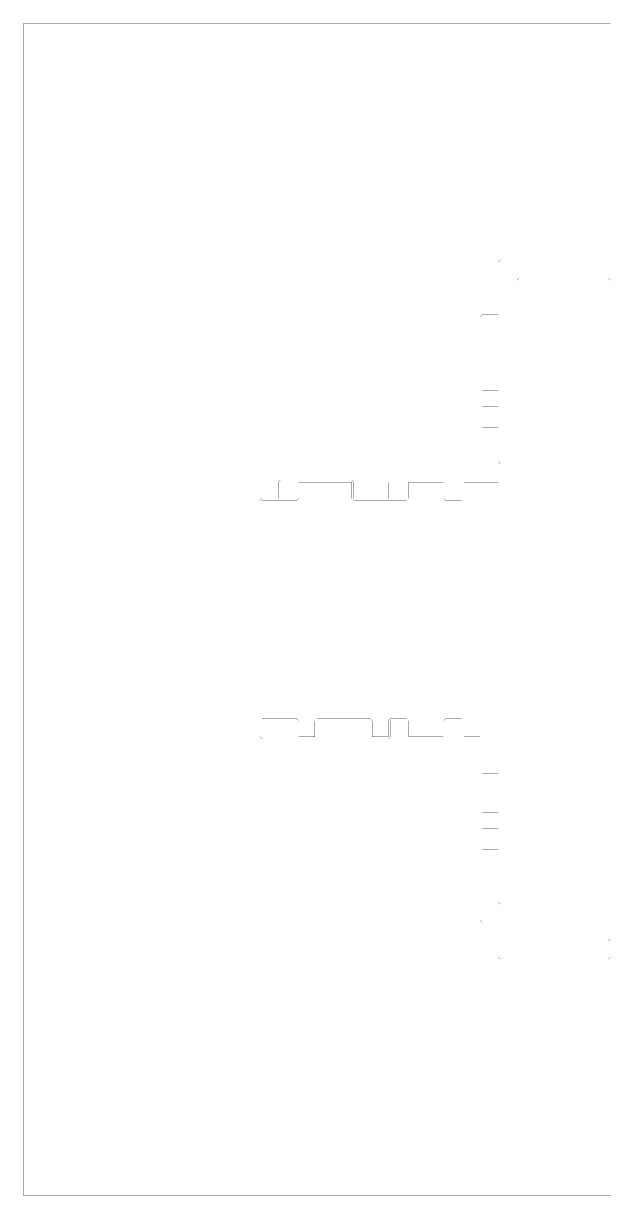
# Model space of a CAD drawing. Header units: metres. Extents: x 0 to 4990, y -4990 to 0.
# Drawn here: x 0 to 2495, y -4990 to 0 of the extents above; entities that cross this region are included whole.
import ezdxf

# ---------------------------------------------------------------- set-up
doc = ezdxf.new("R2010")
doc.units = ezdxf.units.M
doc.layers.add('conductor', color=1, linetype='Continuous')
doc.layers.add('substrate', color=5, linetype='Continuous')

msp = doc.modelspace()

# ---------------------------------------------------------------- linework, layer by layer
at = {"layer": 'conductor', "const_width": 0.5}
msp.add_lwpolyline([(2500, -1093.75), (2490.234375, -1083.984375), (2490.234375, -1074.21875), (2490.234375, -1064.453125), (2490.234375, -1054.6875), (2490.234375, -1044.921875), (2490.234375, -1035.15625), (2490.234375, -1025.390625), (2490.234375, -1015.625), (2480.46875, -1015.625), (2470.703125, -1015.625), (2460.9375, -1015.625), (2451.171875, -1015.625), (2441.40625, -1015.625), (2431.640625, -1015.625), (2421.875, -1015.625), (2412.109375, -1015.625), (2402.34375, -1015.625), (2392.578125, -1015.625), (2382.8125, -1015.625), (2373.046875, -1015.625), (2363.28125, -1015.625), (2353.515625, -1015.625), (2343.75, -1015.625), (2333.984375, -1015.625), (2324.21875, -1015.625), (2314.453125, -1015.625), (2304.6875, -1015.625), (2294.921875, -1015.625), (2285.15625, -1015.625), (2275.390625, -1015.625), (2265.625, -1015.625), (2255.859375, -1015.625), (2246.09375, -1015.625), (2236.328125, -1015.625), (2226.5625, -1015.625), (2216.796875, -1015.625), (2207.03125, -1015.625), (2197.265625, -1015.625), (2187.5, -1015.625), (2177.734375, -1015.625), (2167.96875, -1015.625), (2158.203125, -1015.625), (2148.4375, -1015.625), (2138.671875, -1015.625), (2128.90625, -1015.625), (2119.140625, -1015.625), (2109.375, -1015.625), (2109.375, -1025.390625), (2109.375, -1035.15625), (2109.375, -1044.921875), (2109.375, -1054.6875), (2109.375, -1064.453125), (2109.375, -1074.21875), (2109.375, -1083.984375), (2099.609375, -1093.75), (2089.84375, -1093.75), (2080.078125, -1093.75), (2070.3125, -1093.75), (2060.546875, -1093.75), (2050.78125, -1093.75), (2041.015625, -1093.75), (2031.25, -1093.75), (2031.25, -1103.515625), (2031.25, -1113.28125), (2031.25, -1123.046875), (2031.25, -1132.8125), (2031.25, -1142.578125), (2031.25, -1152.34375), (2031.25, -1162.109375), (2031.25, -1171.875), (2031.25, -1181.640625), (2031.25, -1191.40625), (2031.25, -1201.171875), (2031.25, -1210.9375), (2031.25, -1220.703125), (2031.25, -1230.46875), (2031.25, -1240.234375), (2031.25, -1250), (2031.25, -1259.765625), (2031.25, -1269.53125), (2031.25, -1279.296875), (2031.25, -1289.0625), (2031.25, -1298.828125), (2031.25, -1308.59375), (2031.25, -1318.359375), (2031.25, -1328.125), (2031.25, -1337.890625), (2031.25, -1347.65625), (2031.25, -1357.421875), (2031.25, -1367.1875), (2031.25, -1376.953125), (2031.25, -1386.71875), (2031.25, -1396.484375), (2031.25, -1406.25), (2031.25, -1416.015625), (2031.25, -1425.78125), (2031.25, -1435.546875), (2031.25, -1445.3125), (2031.25, -1455.078125), (2031.25, -1464.84375), (2031.25, -1474.609375), (2031.25, -1484.375), (2031.25, -1494.140625), (2031.25, -1503.90625), (2031.25, -1513.671875), (2031.25, -1523.4375), (2031.25, -1533.203125), (2031.25, -1542.96875), (2031.25, -1552.734375), (2021.484375, -1562.5), (2011.71875, -1562.5), (2001.953125, -1562.5), (1992.1875, -1562.5), (1982.421875, -1562.5), (1972.65625, -1562.5), (1962.890625, -1562.5), (1953.125, -1562.5), (1953.125, -1572.265625), (1953.125, -1582.03125), (1953.125, -1591.796875), (1953.125, -1601.5625), (1953.125, -1611.328125), (1953.125, -1621.09375), (1953.125, -1630.859375), (1962.890625, -1630.859375), (1972.65625, -1630.859375), (1982.421875, -1630.859375), (1992.1875, -1630.859375), (2001.953125, -1630.859375), (2011.71875, -1630.859375), (2021.484375, -1630.859375), (2031.25, -1640.625), (2031.25, -1650.390625), (2031.25, -1660.15625), (2031.25, -1669.921875), (2031.25, -1679.6875), (2031.25, -1689.453125), (2031.25, -1699.21875), (2031.25, -1708.984375), (2021.484375, -1718.75), (2011.71875, -1718.75), (2001.953125, -1718.75), (1992.1875, -1718.75), (1982.421875, -1718.75), (1972.65625, -1718.75), (1962.890625, -1718.75), (1953.125, -1718.75), (1953.125, -1728.515625), (1953.125, -1738.28125), (1953.125, -1748.046875), (1953.125, -1757.8125), (1953.125, -1767.578125), (1953.125, -1777.34375), (1953.125, -1787.109375), (1953.125, -1796.875), (1953.125, -1806.640625), (1953.125, -1816.40625), (1953.125, -1826.171875), (1953.125, -1835.9375), (1953.125, -1845.703125), (1953.125, -1855.46875), (1953.125, -1865.234375), (1962.890625, -1865.234375), (1972.65625, -1865.234375), (1982.421875, -1865.234375), (1992.1875, -1865.234375), (2001.953125, -1865.234375), (2011.71875, -1865.234375), (2021.484375, -1865.234375), (2031.25, -1875), (2031.25, -1884.765625), (2031.25, -1894.53125), (2031.25, -1904.296875), (2031.25, -1914.0625), (2031.25, -1923.828125), (2031.25, -1933.59375), (2031.25, -1943.359375), (2021.484375, -1953.125), (2011.71875, -1953.125), (2001.953125, -1953.125), (1992.1875, -1953.125), (1982.421875, -1953.125), (1972.65625, -1953.125), (1962.890625, -1953.125), (1953.125, -1953.125), (1943.359375, -1953.125), (1933.59375, -1953.125), (1923.828125, -1953.125), (1914.0625, -1953.125), (1904.296875, -1953.125), (1894.53125, -1953.125), (1884.765625, -1953.125), (1875, -1953.125), (1875, -1962.890625), (1875, -1972.65625), (1875, -1982.421875), (1875, -1992.1875), (1875, -2001.953125), (1875, -2011.71875), (1875, -2021.484375), (1865.234375, -2031.25), (1855.46875, -2031.25), (1845.703125, -2031.25), (1835.9375, -2031.25), (1826.171875, -2031.25), (1816.40625, -2031.25), (1806.640625, -2031.25), (1796.875, -2031.25), (1787.109375, -2021.484375), (1787.109375, -2011.71875), (1787.109375, -2001.953125), (1787.109375, -1992.1875), (1787.109375, -1982.421875), (1787.109375, -1972.65625), (1787.109375, -1962.890625), (1787.109375, -1953.125), (1777.34375, -1953.125), (1767.578125, -1953.125), (1757.8125, -1953.125), (1748.046875, -1953.125), (1738.28125, -1953.125), (1728.515625, -1953.125), (1718.75, -1953.125), (1708.984375, -1953.125), (1699.21875, -1953.125), (1689.453125, -1953.125), (1679.6875, -1953.125), (1669.921875, -1953.125), (1660.15625, -1953.125), (1650.390625, -1953.125), (1640.625, -1953.125), (1640.625, -1962.890625), (1640.625, -1972.65625), (1640.625, -1982.421875), (1640.625, -1992.1875), (1640.625, -2001.953125), (1640.625, -2011.71875), (1640.625, -2021.484375), (1630.859375, -2031.25), (1621.09375, -2031.25), (1611.328125, -2031.25), (1601.5625, -2031.25), (1591.796875, -2031.25), (1582.03125, -2031.25), (1572.265625, -2031.25), (1562.5, -2031.25), (1552.734375, -2031.25), (1542.96875, -2031.25), (1533.203125, -2031.25), (1523.4375, -2031.25), (1513.671875, -2031.25), (1503.90625, -2031.25), (1494.140625, -2031.25), (1484.375, -2031.25), (1474.609375, -2031.25), (1464.84375, -2031.25), (1455.078125, -2031.25), (1445.3125, -2031.25), (1435.546875, -2031.25), (1425.78125, -2031.25), (1416.015625, -2031.25), (1406.25, -2031.25), (1396.484375, -2021.484375), (1396.484375, -2011.71875), (1396.484375, -2001.953125), (1396.484375, -1992.1875), (1396.484375, -1982.421875), (1396.484375, -1972.65625), (1396.484375, -1962.890625), (1396.484375, -1953.125), (1386.71875, -1953.125), (1376.953125, -1953.125), (1367.1875, -1953.125), (1357.421875, -1953.125), (1347.65625, -1953.125), (1337.890625, -1953.125), (1328.125, -1953.125), (1318.359375, -1953.125), (1308.59375, -1953.125), (1298.828125, -1953.125), (1289.0625, -1953.125), (1279.296875, -1953.125), (1269.53125, -1953.125), (1259.765625, -1953.125), (1250, -1953.125), (1240.234375, -1953.125), (1230.46875, -1953.125), (1220.703125, -1953.125), (1210.9375, -1953.125), (1201.171875, -1953.125), (1191.40625, -1953.125), (1181.640625, -1953.125), (1171.875, -1953.125), (1171.875, -1962.890625), (1171.875, -1972.65625), (1171.875, -1982.421875), (1171.875, -1992.1875), (1171.875, -2001.953125), (1171.875, -2011.71875), (1171.875, -2021.484375), (1162.109375, -2031.25), (1152.34375, -2031.25), (1142.578125, -2031.25), (1132.8125, -2031.25), (1123.046875, -2031.25), (1113.28125, -2031.25), (1103.515625, -2031.25), (1093.75, -2031.25), (1083.984375, -2031.25), (1074.21875, -2031.25), (1064.453125, -2031.25), (1054.6875, -2031.25), (1044.921875, -2031.25), (1035.15625, -2031.25), (1025.390625, -2031.25), (1015.625, -2031.25), (1015.625, -2041.015625), (1015.625, -2050.78125), (1015.625, -2060.546875), (1015.625, -2070.3125), (1015.625, -2080.078125), (1015.625, -2089.84375), (1015.625, -2099.609375), (1015.625, -2109.375), (1015.625, -2119.140625), (1015.625, -2128.90625), (1015.625, -2138.671875), (1015.625, -2148.4375), (1015.625, -2158.203125), (1015.625, -2167.96875), (1015.625, -2177.734375), (1015.625, -2187.5), (1015.625, -2197.265625), (1015.625, -2207.03125), (1015.625, -2216.796875), (1015.625, -2226.5625), (1015.625, -2236.328125), (1015.625, -2246.09375), (1015.625, -2255.859375), (1015.625, -2265.625), (1015.625, -2275.390625), (1015.625, -2285.15625), (1015.625, -2294.921875), (1015.625, -2304.6875), (1015.625, -2314.453125), (1015.625, -2324.21875), (1015.625, -2333.984375), (1015.625, -2343.75), (1015.625, -2353.515625), (1015.625, -2363.28125), (1015.625, -2373.046875), (1015.625, -2382.8125), (1015.625, -2392.578125), (1015.625, -2402.34375), (1015.625, -2412.109375), (1015.625, -2421.875), (1015.625, -2431.640625), (1015.625, -2441.40625), (1015.625, -2451.171875), (1015.625, -2460.9375), (1015.625, -2470.703125), (1015.625, -2480.46875), (1015.625, -2490.234375), (1015.625, -2500), (1015.625, -2509.765625), (1015.625, -2519.53125), (1015.625, -2529.296875), (1015.625, -2539.0625), (1015.625, -2548.828125), (1015.625, -2558.59375), (1015.625, -2568.359375), (1015.625, -2578.125), (1015.625, -2587.890625), (1015.625, -2597.65625), (1015.625, -2607.421875), (1015.625, -2617.1875), (1015.625, -2626.953125), (1015.625, -2636.71875), (1015.625, -2646.484375), (1015.625, -2656.25), (1015.625, -2666.015625), (1015.625, -2675.78125), (1015.625, -2685.546875), (1015.625, -2695.3125), (1015.625, -2705.078125), (1015.625, -2714.84375), (1015.625, -2724.609375), (1015.625, -2734.375), (1015.625, -2744.140625), (1015.625, -2753.90625), (1015.625, -2763.671875), (1015.625, -2773.4375), (1015.625, -2783.203125), (1015.625, -2792.96875), (1015.625, -2802.734375), (1015.625, -2812.5), (1015.625, -2822.265625), (1015.625, -2832.03125), (1015.625, -2841.796875), (1015.625, -2851.5625), (1015.625, -2861.328125), (1015.625, -2871.09375), (1015.625, -2880.859375), (1015.625, -2890.625), (1015.625, -2900.390625), (1015.625, -2910.15625), (1015.625, -2919.921875), (1015.625, -2929.6875), (1015.625, -2939.453125), (1015.625, -2949.21875), (1015.625, -2958.984375), (1025.390625, -2958.984375), (1035.15625, -2958.984375), (1044.921875, -2958.984375), (1054.6875, -2958.984375), (1064.453125, -2958.984375), (1074.21875, -2958.984375), (1083.984375, -2958.984375), (1093.75, -2958.984375), (1103.515625, -2958.984375), (1113.28125, -2958.984375), (1123.046875, -2958.984375), (1132.8125, -2958.984375), (1142.578125, -2958.984375), (1152.34375, -2958.984375), (1162.109375, -2958.984375), (1171.875, -2968.75), (1171.875, -2978.515625), (1171.875, -2988.28125), (1171.875, -2998.046875), (1171.875, -3007.8125), (1171.875, -3017.578125), (1171.875, -3027.34375), (1171.875, -3037.109375), (1181.640625, -3037.109375), (1191.40625, -3037.109375), (1201.171875, -3037.109375), (1210.9375, -3037.109375), (1220.703125, -3037.109375), (1230.46875, -3037.109375), (1240.234375, -3037.109375), (1240.234375, -3027.34375), (1240.234375, -3017.578125), (1240.234375, -3007.8125), (1240.234375, -2998.046875), (1240.234375, -2988.28125), (1240.234375, -2978.515625), (1240.234375, -2968.75), (1250, -2958.984375), (1259.765625, -2958.984375), (1269.53125, -2958.984375), (1279.296875, -2958.984375), (1289.0625, -2958.984375), (1298.828125, -2958.984375), (1308.59375, -2958.984375), (1318.359375, -2958.984375), (1328.125, -2958.984375), (1337.890625, -2958.984375), (1347.65625, -2958.984375), (1357.421875, -2958.984375), (1367.1875, -2958.984375), (1376.953125, -2958.984375), (1386.71875, -2958.984375), (1396.484375, -2958.984375), (1406.25, -2958.984375), (1416.015625, -2958.984375), (1425.78125, -2958.984375), (1435.546875, -2958.984375), (1445.3125, -2958.984375), (1455.078125, -2958.984375), (1464.84375, -2958.984375), (1474.609375, -2958.984375), (1484.375, -2968.75), (1484.375, -2978.515625), (1484.375, -2988.28125), (1484.375, -2998.046875), (1484.375, -3007.8125), (1484.375, -3017.578125), (1484.375, -3027.34375), (1484.375, -3037.109375), (1494.140625, -3037.109375), (1503.90625, -3037.109375), (1513.671875, -3037.109375), (1523.4375, -3037.109375), (1533.203125, -3037.109375), (1542.96875, -3037.109375), (1552.734375, -3037.109375), (1552.734375, -3027.34375), (1552.734375, -3017.578125), (1552.734375, -3007.8125), (1552.734375, -2998.046875), (1552.734375, -2988.28125), (1552.734375, -2978.515625), (1552.734375, -2968.75), (1562.5, -2958.984375), (1572.265625, -2958.984375), (1582.03125, -2958.984375), (1591.796875, -2958.984375), (1601.5625, -2958.984375), (1611.328125, -2958.984375), (1621.09375, -2958.984375), (1630.859375, -2958.984375), (1640.625, -2968.75), (1640.625, -2978.515625), (1640.625, -2988.28125), (1640.625, -2998.046875), (1640.625, -3007.8125), (1640.625, -3017.578125), (1640.625, -3027.34375), (1640.625, -3037.109375), (1650.390625, -3037.109375), (1660.15625, -3037.109375), (1669.921875, -3037.109375), (1679.6875, -3037.109375), (1689.453125, -3037.109375), (1699.21875, -3037.109375), (1708.984375, -3037.109375), (1718.75, -3037.109375), (1728.515625, -3037.109375), (1738.28125, -3037.109375), (1748.046875, -3037.109375), (1757.8125, -3037.109375), (1767.578125, -3037.109375), (1777.34375, -3037.109375), (1787.109375, -3037.109375), (1787.109375, -3027.34375), (1787.109375, -3017.578125), (1787.109375, -3007.8125), (1787.109375, -2998.046875), (1787.109375, -2988.28125), (1787.109375, -2978.515625), (1787.109375, -2968.75), (1796.875, -2958.984375), (1806.640625, -2958.984375), (1816.40625, -2958.984375), (1826.171875, -2958.984375), (1835.9375, -2958.984375), (1845.703125, -2958.984375), (1855.46875, -2958.984375), (1865.234375, -2958.984375), (1875, -2968.75), (1875, -2978.515625), (1875, -2988.28125), (1875, -2998.046875), (1875, -3007.8125), (1875, -3017.578125), (1875, -3027.34375), (1875, -3037.109375), (1884.765625, -3037.109375), (1894.53125, -3037.109375), (1904.296875, -3037.109375), (1914.0625, -3037.109375), (1923.828125, -3037.109375), (1933.59375, -3037.109375), (1943.359375, -3037.109375), (1953.125, -3046.875), (1953.125, -3056.640625), (1953.125, -3066.40625), (1953.125, -3076.171875), (1953.125, -3085.9375), (1953.125, -3095.703125), (1953.125, -3105.46875), (1953.125, -3115.234375), (1953.125, -3125), (1953.125, -3134.765625), (1953.125, -3144.53125), (1953.125, -3154.296875), (1953.125, -3164.0625), (1953.125, -3173.828125), (1953.125, -3183.59375), (1953.125, -3193.359375), (1962.890625, -3193.359375), (1972.65625, -3193.359375), (1982.421875, -3193.359375), (1992.1875, -3193.359375), (2001.953125, -3193.359375), (2011.71875, -3193.359375), (2021.484375, -3193.359375), (2031.25, -3203.125), (2031.25, -3212.890625), (2031.25, -3222.65625), (2031.25, -3232.421875), (2031.25, -3242.1875), (2031.25, -3251.953125), (2031.25, -3261.71875), (2031.25, -3271.484375), (2031.25, -3281.25), (2031.25, -3291.015625), (2031.25, -3300.78125), (2031.25, -3310.546875), (2031.25, -3320.3125), (2031.25, -3330.078125), (2031.25, -3339.84375), (2031.25, -3349.609375), (2021.484375, -3359.375), (2011.71875, -3359.375), (2001.953125, -3359.375), (1992.1875, -3359.375), (1982.421875, -3359.375), (1972.65625, -3359.375), (1962.890625, -3359.375), (1953.125, -3359.375), (1953.125, -3369.140625), (1953.125, -3378.90625), (1953.125, -3388.671875), (1953.125, -3398.4375), (1953.125, -3408.203125), (1953.125, -3417.96875), (1953.125, -3427.734375), (1962.890625, -3427.734375), (1972.65625, -3427.734375), (1982.421875, -3427.734375), (1992.1875, -3427.734375), (2001.953125, -3427.734375), (2011.71875, -3427.734375), (2021.484375, -3427.734375), (2031.25, -3437.5), (2031.25, -3447.265625), (2031.25, -3457.03125), (2031.25, -3466.796875), (2031.25, -3476.5625), (2031.25, -3486.328125), (2031.25, -3496.09375), (2031.25, -3505.859375), (2021.484375, -3515.625), (2011.71875, -3515.625), (2001.953125, -3515.625), (1992.1875, -3515.625), (1982.421875, -3515.625), (1972.65625, -3515.625), (1962.890625, -3515.625), (1953.125, -3515.625), (1953.125, -3525.390625), (1953.125, -3535.15625), (1953.125, -3544.921875), (1953.125, -3554.6875), (1953.125, -3564.453125), (1953.125, -3574.21875), (1953.125, -3583.984375), (1953.125, -3593.75), (1953.125, -3603.515625), (1953.125, -3613.28125), (1953.125, -3623.046875), (1953.125, -3632.8125), (1953.125, -3642.578125), (1953.125, -3652.34375), (1953.125, -3662.109375), (1953.125, -3671.875), (1953.125, -3681.640625), (1953.125, -3691.40625), (1953.125, -3701.171875), (1953.125, -3710.9375), (1953.125, -3720.703125), (1953.125, -3730.46875), (1953.125, -3740.234375), (1962.890625, -3740.234375), (1972.65625, -3740.234375), (1982.421875, -3740.234375), (1992.1875, -3740.234375), (2001.953125, -3740.234375), (2011.71875, -3740.234375), (2021.484375, -3740.234375), (2031.25, -3750), (2031.25, -3759.765625), (2031.25, -3769.53125), (2031.25, -3779.296875), (2031.25, -3789.0625), (2031.25, -3798.828125), (2031.25, -3808.59375), (2031.25, -3818.359375), (2031.25, -3828.125), (2031.25, -3837.890625), (2031.25, -3847.65625), (2031.25, -3857.421875), (2031.25, -3867.1875), (2031.25, -3876.953125), (2031.25, -3886.71875), (2031.25, -3896.484375), (2031.25, -3906.25), (2031.25, -3916.015625), (2031.25, -3925.78125), (2031.25, -3935.546875), (2031.25, -3945.3125), (2031.25, -3955.078125), (2031.25, -3964.84375), (2031.25, -3974.609375), (2041.015625, -3974.609375), (2050.78125, -3974.609375), (2060.546875, -3974.609375), (2070.3125, -3974.609375), (2080.078125, -3974.609375), (2089.84375, -3974.609375), (2099.609375, -3974.609375), (2109.375, -3974.609375), (2119.140625, -3974.609375), (2128.90625, -3974.609375), (2138.671875, -3974.609375), (2148.4375, -3974.609375), (2158.203125, -3974.609375), (2167.96875, -3974.609375), (2177.734375, -3974.609375), (2187.5, -3974.609375), (2197.265625, -3974.609375), (2207.03125, -3974.609375), (2216.796875, -3974.609375), (2226.5625, -3974.609375), (2236.328125, -3974.609375), (2246.09375, -3974.609375), (2255.859375, -3974.609375), (2265.625, -3974.609375), (2275.390625, -3974.609375), (2285.15625, -3974.609375), (2294.921875, -3974.609375), (2304.6875, -3974.609375), (2314.453125, -3974.609375), (2324.21875, -3974.609375), (2333.984375, -3974.609375), (2343.75, -3974.609375), (2353.515625, -3974.609375), (2363.28125, -3974.609375), (2373.046875, -3974.609375), (2382.8125, -3974.609375), (2392.578125, -3974.609375), (2402.34375, -3974.609375), (2412.109375, -3974.609375), (2421.875, -3974.609375), (2431.640625, -3974.609375), (2441.40625, -3974.609375), (2451.171875, -3974.609375), (2460.9375, -3974.609375), (2470.703125, -3974.609375), (2480.46875, -3974.609375), (2490.234375, -3974.609375), (2490.234375, -3964.84375), (2490.234375, -3955.078125), (2490.234375, -3945.3125), (2490.234375, -3935.546875), (2490.234375, -3925.78125), (2490.234375, -3916.015625), (2490.234375, -3906.25), (2500, -3896.484375)], dxfattribs=at)
at = {"layer": 'substrate', "const_width": 0.5}
for points in [[(2500, 0), (2490.234375, 0), (2480.46875, 0), (2470.703125, 0), (2460.9375, 0), (2451.171875, 0), (2441.40625, 0), (2431.640625, 0), (2421.875, 0), (2412.109375, 0), (2402.34375, 0), (2392.578125, 0), (2382.8125, 0), (2373.046875, 0), (2363.28125, 0), (2353.515625, 0), (2343.75, 0), (2333.984375, 0), (2324.21875, 0), (2314.453125, 0), (2304.6875, 0), (2294.921875, 0), (2285.15625, 0), (2275.390625, 0), (2265.625, 0), (2255.859375, 0), (2246.09375, 0), (2236.328125, 0), (2226.5625, 0), (2216.796875, 0), (2207.03125, 0), (2197.265625, 0), (2187.5, 0), (2177.734375, 0), (2167.96875, 0), (2158.203125, 0), (2148.4375, 0), (2138.671875, 0), (2128.90625, 0), (2119.140625, 0), (2109.375, 0), (2099.609375, 0), (2089.84375, 0), (2080.078125, 0), (2070.3125, 0), (2060.546875, 0), (2050.78125, 0), (2041.015625, 0), (2031.25, 0), (2021.484375, 0), (2011.71875, 0), (2001.953125, 0), (1992.1875, 0), (1982.421875, 0), (1972.65625, 0), (1962.890625, 0), (1953.125, 0), (1943.359375, 0), (1933.59375, 0), (1923.828125, 0), (1914.0625, 0), (1904.296875, 0), (1894.53125, 0), (1884.765625, 0), (1875, 0), (1865.234375, 0), (1855.46875, 0), (1845.703125, 0), (1835.9375, 0), (1826.171875, 0), (1816.40625, 0), (1806.640625, 0), (1796.875, 0), (1787.109375, 0), (1777.34375, 0), (1767.578125, 0), (1757.8125, 0), (1748.046875, 0), (1738.28125, 0), (1728.515625, 0), (1718.75, 0), (1708.984375, 0), (1699.21875, 0), (1689.453125, 0), (1679.6875, 0), (1669.921875, 0), (1660.15625, 0), (1650.390625, 0), (1640.625, 0), (1630.859375, 0), (1621.09375, 0), (1611.328125, 0), (1601.5625, 0), (1591.796875, 0), (1582.03125, 0), (1572.265625, 0), (1562.5, 0), (1552.734375, 0), (1542.96875, 0), (1533.203125, 0), (1523.4375, 0), (1513.671875, 0), (1503.90625, 0), (1494.140625, 0), (1484.375, 0), (1474.609375, 0), (1464.84375, 0), (1455.078125, 0), (1445.3125, 0), (1435.546875, 0), (1425.78125, 0), (1416.015625, 0), (1406.25, 0), (1396.484375, 0), (1386.71875, 0), (1376.953125, 0), (1367.1875, 0), (1357.421875, 0), (1347.65625, 0), (1337.890625, 0), (1328.125, 0), (1318.359375, 0), (1308.59375, 0), (1298.828125, 0), (1289.0625, 0), (1279.296875, 0), (1269.53125, 0), (1259.765625, 0), (1250, 0), (1240.234375, 0), (1230.46875, 0), (1220.703125, 0), (1210.9375, 0), (1201.171875, 0), (1191.40625, 0), (1181.640625, 0), (1171.875, 0), (1162.109375, 0), (1152.34375, 0), (1142.578125, 0), (1132.8125, 0), (1123.046875, 0), (1113.28125, 0), (1103.515625, 0), (1093.75, 0), (1083.984375, 0), (1074.21875, 0), (1064.453125, 0), (1054.6875, 0), (1044.921875, 0), (1035.15625, 0), (1025.390625, 0), (1015.625, 0), (1005.859375, 0), (996.09375, 0), (986.328125, 0), (976.5625, 0), (966.796875, 0), (957.03125, 0), (947.265625, 0), (937.5, 0), (927.734375, 0), (917.96875, 0), (908.203125, 0), (898.4375, 0), (888.671875, 0), (878.90625, 0), (869.140625, 0), (859.375, 0), (849.609375, 0), (839.84375, 0), (830.078125, 0), (820.3125, 0), (810.546875, 0), (800.78125, 0), (791.015625, 0), (781.25, 0), (771.484375, 0), (761.71875, 0), (751.953125, 0), (742.1875, 0), (732.421875, 0), (722.65625, 0), (712.890625, 0), (703.125, 0), (693.359375, 0), (683.59375, 0), (673.828125, 0), (664.0625, 0), (654.296875, 0), (644.53125, 0), (634.765625, 0), (625, 0), (615.234375, 0), (605.46875, 0), (595.703125, 0), (585.9375, 0), (576.171875, 0), (566.40625, 0), (556.640625, 0), (546.875, 0), (537.109375, 0), (527.34375, 0), (517.578125, 0), (507.8125, 0), (498.046875, 0), (488.28125, 0), (478.515625, 0), (468.75, 0), (458.984375, 0), (449.21875, 0), (439.453125, 0), (429.6875, 0), (419.921875, 0), (410.15625, 0), (400.390625, 0), (390.625, 0), (380.859375, 0), (371.09375, 0), (361.328125, 0), (351.5625, 0), (341.796875, 0), (332.03125, 0), (322.265625, 0), (312.5, 0), (302.734375, 0), (292.96875, 0), (283.203125, 0), (273.4375, 0), (263.671875, 0), (253.90625, 0), (244.140625, 0), (234.375, 0), (224.609375, 0), (214.84375, 0), (205.078125, 0), (195.3125, 0), (185.546875, 0), (175.78125, 0), (166.015625, 0), (156.25, 0), (146.484375, 0), (136.71875, 0), (126.953125, 0), (117.1875, 0), (107.421875, 0), (97.65625, 0), (87.890625, 0), (78.125, 0), (68.359375, 0), (58.59375, 0), (48.828125, 0), (39.0625, 0), (29.296875, 0), (19.53125, 0), (9.765625, 0), (0, 0), (0, -9.765625), (0, -19.53125), (0, -29.296875), (0, -39.0625), (0, -48.828125), (0, -58.59375), (0, -68.359375), (0, -78.125), (0, -87.890625), (0, -97.65625), (0, -107.421875), (0, -117.1875), (0, -126.953125), (0, -136.71875), (0, -146.484375), (0, -156.25), (0, -166.015625), (0, -175.78125), (0, -185.546875), (0, -195.3125), (0, -205.078125), (0, -214.84375), (0, -224.609375), (0, -234.375), (0, -244.140625), (0, -253.90625), (0, -263.671875), (0, -273.4375), (0, -283.203125), (0, -292.96875), (0, -302.734375), (0, -312.5), (0, -322.265625), (0, -332.03125), (0, -341.796875), (0, -351.5625), (0, -361.328125), (0, -371.09375), (0, -380.859375), (0, -390.625), (0, -400.390625), (0, -410.15625), (0, -419.921875), (0, -429.6875), (0, -439.453125), (0, -449.21875), (0, -458.984375), (0, -468.75), (0, -478.515625), (0, -488.28125), (0, -498.046875), (0, -507.8125), (0, -517.578125), (0, -527.34375), (0, -537.109375), (0, -546.875), (0, -556.640625), (0, -566.40625), (0, -576.171875), (0, -585.9375), (0, -595.703125), (0, -605.46875), (0, -615.234375), (0, -625), (0, -634.765625), (0, -644.53125), (0, -654.296875), (0, -664.0625), (0, -673.828125), (0, -683.59375), (0, -693.359375), (0, -703.125), (0, -712.890625), (0, -722.65625), (0, -732.421875), (0, -742.1875), (0, -751.953125), (0, -761.71875), (0, -771.484375), (0, -781.25), (0, -791.015625), (0, -800.78125), (0, -810.546875), (0, -820.3125), (0, -830.078125), (0, -839.84375), (0, -849.609375), (0, -859.375), (0, -869.140625), (0, -878.90625), (0, -888.671875), (0, -898.4375), (0, -908.203125), (0, -917.96875), (0, -927.734375), (0, -937.5), (0, -947.265625), (0, -957.03125), (0, -966.796875), (0, -976.5625), (0, -986.328125), (0, -996.09375), (0, -1005.859375), (0, -1015.625), (0, -1025.390625), (0, -1035.15625), (0, -1044.921875), (0, -1054.6875), (0, -1064.453125), (0, -1074.21875), (0, -1083.984375), (0, -1093.75), (0, -1103.515625), (0, -1113.28125), (0, -1123.046875), (0, -1132.8125), (0, -1142.578125), (0, -1152.34375), (0, -1162.109375), (0, -1171.875), (0, -1181.640625), (0, -1191.40625), (0, -1201.171875), (0, -1210.9375), (0, -1220.703125), (0, -1230.46875), (0, -1240.234375), (0, -1250), (0, -1259.765625), (0, -1269.53125), (0, -1279.296875), (0, -1289.0625), (0, -1298.828125), (0, -1308.59375), (0, -1318.359375), (0, -1328.125), (0, -1337.890625), (0, -1347.65625), (0, -1357.421875), (0, -1367.1875), (0, -1376.953125), (0, -1386.71875), (0, -1396.484375), (0, -1406.25), (0, -1416.015625), (0, -1425.78125), (0, -1435.546875), (0, -1445.3125), (0, -1455.078125), (0, -1464.84375), (0, -1474.609375), (0, -1484.375), (0, -1494.140625), (0, -1503.90625), (0, -1513.671875), (0, -1523.4375), (0, -1533.203125), (0, -1542.96875), (0, -1552.734375), (0, -1562.5), (0, -1572.265625), (0, -1582.03125), (0, -1591.796875), (0, -1601.5625), (0, -1611.328125), (0, -1621.09375), (0, -1630.859375), (0, -1640.625), (0, -1650.390625), (0, -1660.15625), (0, -1669.921875), (0, -1679.6875), (0, -1689.453125), (0, -1699.21875), (0, -1708.984375), (0, -1718.75), (0, -1728.515625), (0, -1738.28125), (0, -1748.046875), (0, -1757.8125), (0, -1767.578125), (0, -1777.34375), (0, -1787.109375), (0, -1796.875), (0, -1806.640625), (0, -1816.40625), (0, -1826.171875), (0, -1835.9375), (0, -1845.703125), (0, -1855.46875), (0, -1865.234375), (0, -1875), (0, -1884.765625), (0, -1894.53125), (0, -1904.296875), (0, -1914.0625), (0, -1923.828125), (0, -1933.59375), (0, -1943.359375), (0, -1953.125), (0, -1962.890625), (0, -1972.65625), (0, -1982.421875), (0, -1992.1875), (0, -2001.953125), (0, -2011.71875), (0, -2021.484375), (0, -2031.25), (0, -2041.015625), (0, -2050.78125), (0, -2060.546875), (0, -2070.3125), (0, -2080.078125), (0, -2089.84375), (0, -2099.609375), (0, -2109.375), (0, -2119.140625), (0, -2128.90625), (0, -2138.671875), (0, -2148.4375), (0, -2158.203125), (0, -2167.96875), (0, -2177.734375), (0, -2187.5), (0, -2197.265625), (0, -2207.03125), (0, -2216.796875), (0, -2226.5625), (0, -2236.328125), (0, -2246.09375), (0, -2255.859375), (0, -2265.625), (0, -2275.390625), (0, -2285.15625), (0, -2294.921875), (0, -2304.6875), (0, -2314.453125), (0, -2324.21875), (0, -2333.984375), (0, -2343.75), (0, -2353.515625), (0, -2363.28125), (0, -2373.046875), (0, -2382.8125), (0, -2392.578125), (0, -2402.34375), (0, -2412.109375), (0, -2421.875), (0, -2431.640625), (0, -2441.40625), (0, -2451.171875), (0, -2460.9375), (0, -2470.703125), (0, -2480.46875), (0, -2490.234375), (0, -2500), (0, -2509.765625), (0, -2519.53125), (0, -2529.296875), (0, -2539.0625), (0, -2548.828125), (0, -2558.59375), (0, -2568.359375), (0, -2578.125), (0, -2587.890625), (0, -2597.65625), (0, -2607.421875), (0, -2617.1875), (0, -2626.953125), (0, -2636.71875), (0, -2646.484375), (0, -2656.25), (0, -2666.015625), (0, -2675.78125), (0, -2685.546875), (0, -2695.3125), (0, -2705.078125), (0, -2714.84375), (0, -2724.609375), (0, -2734.375), (0, -2744.140625), (0, -2753.90625), (0, -2763.671875), (0, -2773.4375), (0, -2783.203125), (0, -2792.96875), (0, -2802.734375), (0, -2812.5), (0, -2822.265625), (0, -2832.03125), (0, -2841.796875), (0, -2851.5625), (0, -2861.328125), (0, -2871.09375), (0, -2880.859375), (0, -2890.625), (0, -2900.390625), (0, -2910.15625), (0, -2919.921875), (0, -2929.6875), (0, -2939.453125), (0, -2949.21875), (0, -2958.984375), (0, -2968.75), (0, -2978.515625), (0, -2988.28125), (0, -2998.046875), (0, -3007.8125), (0, -3017.578125), (0, -3027.34375), (0, -3037.109375), (0, -3046.875), (0, -3056.640625), (0, -3066.40625), (0, -3076.171875), (0, -3085.9375), (0, -3095.703125), (0, -3105.46875), (0, -3115.234375), (0, -3125), (0, -3134.765625), (0, -3144.53125), (0, -3154.296875), (0, -3164.0625), (0, -3173.828125), (0, -3183.59375), (0, -3193.359375), (0, -3203.125), (0, -3212.890625), (0, -3222.65625), (0, -3232.421875), (0, -3242.1875), (0, -3251.953125), (0, -3261.71875), (0, -3271.484375), (0, -3281.25), (0, -3291.015625), (0, -3300.78125), (0, -3310.546875), (0, -3320.3125), (0, -3330.078125), (0, -3339.84375), (0, -3349.609375), (0, -3359.375), (0, -3369.140625), (0, -3378.90625), (0, -3388.671875), (0, -3398.4375), (0, -3408.203125), (0, -3417.96875), (0, -3427.734375), (0, -3437.5), (0, -3447.265625), (0, -3457.03125), (0, -3466.796875), (0, -3476.5625), (0, -3486.328125), (0, -3496.09375), (0, -3505.859375), (0, -3515.625), (0, -3525.390625), (0, -3535.15625), (0, -3544.921875), (0, -3554.6875), (0, -3564.453125), (0, -3574.21875), (0, -3583.984375), (0, -3593.75), (0, -3603.515625), (0, -3613.28125), (0, -3623.046875), (0, -3632.8125), (0, -3642.578125), (0, -3652.34375), (0, -3662.109375), (0, -3671.875), (0, -3681.640625), (0, -3691.40625), (0, -3701.171875), (0, -3710.9375), (0, -3720.703125), (0, -3730.46875), (0, -3740.234375), (0, -3750), (0, -3759.765625), (0, -3769.53125), (0, -3779.296875), (0, -3789.0625), (0, -3798.828125), (0, -3808.59375), (0, -3818.359375), (0, -3828.125), (0, -3837.890625), (0, -3847.65625), (0, -3857.421875), (0, -3867.1875), (0, -3876.953125), (0, -3886.71875), (0, -3896.484375), (0, -3906.25), (0, -3916.015625), (0, -3925.78125), (0, -3935.546875), (0, -3945.3125), (0, -3955.078125), (0, -3964.84375), (0, -3974.609375), (0, -3984.375), (0, -3994.140625), (0, -4003.90625), (0, -4013.671875), (0, -4023.4375), (0, -4033.203125), (0, -4042.96875), (0, -4052.734375), (0, -4062.5), (0, -4072.265625), (0, -4082.03125), (0, -4091.796875), (0, -4101.5625), (0, -4111.328125), (0, -4121.09375), (0, -4130.859375), (0, -4140.625), (0, -4150.390625), (0, -4160.15625), (0, -4169.921875), (0, -4179.6875), (0, -4189.453125), (0, -4199.21875), (0, -4208.984375), (0, -4218.75), (0, -4228.515625), (0, -4238.28125), (0, -4248.046875), (0, -4257.8125), (0, -4267.578125), (0, -4277.34375), (0, -4287.109375), (0, -4296.875), (0, -4306.640625), (0, -4316.40625), (0, -4326.171875), (0, -4335.9375), (0, -4345.703125), (0, -4355.46875), (0, -4365.234375), (0, -4375), (0, -4384.765625), (0, -4394.53125), (0, -4404.296875), (0, -4414.0625), (0, -4423.828125), (0, -4433.59375), (0, -4443.359375), (0, -4453.125), (0, -4462.890625), (0, -4472.65625), (0, -4482.421875), (0, -4492.1875), (0, -4501.953125), (0, -4511.71875), (0, -4521.484375), (0, -4531.25), (0, -4541.015625), (0, -4550.78125), (0, -4560.546875), (0, -4570.3125), (0, -4580.078125), (0, -4589.84375), (0, -4599.609375), (0, -4609.375), (0, -4619.140625), (0, -4628.90625), (0, -4638.671875), (0, -4648.4375), (0, -4658.203125), (0, -4667.96875), (0, -4677.734375), (0, -4687.5), (0, -4697.265625), (0, -4707.03125), (0, -4716.796875), (0, -4726.5625), (0, -4736.328125), (0, -4746.09375), (0, -4755.859375), (0, -4765.625), (0, -4775.390625), (0, -4785.15625), (0, -4794.921875), (0, -4804.6875), (0, -4814.453125), (0, -4824.21875), (0, -4833.984375), (0, -4843.75), (0, -4853.515625), (0, -4863.28125), (0, -4873.046875), (0, -4882.8125), (0, -4892.578125), (0, -4902.34375), (0, -4912.109375), (0, -4921.875), (0, -4931.640625), (0, -4941.40625), (0, -4951.171875), (0, -4960.9375), (0, -4970.703125), (0, -4980.46875), (0, -4990.234375), (9.765625, -4990.234375), (19.53125, -4990.234375), (29.296875, -4990.234375), (39.0625, -4990.234375), (48.828125, -4990.234375), (58.59375, -4990.234375), (68.359375, -4990.234375), (78.125, -4990.234375), (87.890625, -4990.234375), (97.65625, -4990.234375), (107.421875, -4990.234375), (117.1875, -4990.234375), (126.953125, -4990.234375), (136.71875, -4990.234375), (146.484375, -4990.234375), (156.25, -4990.234375), (166.015625, -4990.234375), (175.78125, -4990.234375), (185.546875, -4990.234375), (195.3125, -4990.234375), (205.078125, -4990.234375), (214.84375, -4990.234375), (224.609375, -4990.234375), (234.375, -4990.234375), (244.140625, -4990.234375), (253.90625, -4990.234375), (263.671875, -4990.234375), (273.4375, -4990.234375), (283.203125, -4990.234375), (292.96875, -4990.234375), (302.734375, -4990.234375), (312.5, -4990.234375), (322.265625, -4990.234375), (332.03125, -4990.234375), (341.796875, -4990.234375), (351.5625, -4990.234375), (361.328125, -4990.234375), (371.09375, -4990.234375), (380.859375, -4990.234375), (390.625, -4990.234375), (400.390625, -4990.234375), (410.15625, -4990.234375), (419.921875, -4990.234375), (429.6875, -4990.234375), (439.453125, -4990.234375), (449.21875, -4990.234375), (458.984375, -4990.234375), (468.75, -4990.234375), (478.515625, -4990.234375), (488.28125, -4990.234375), (498.046875, -4990.234375), (507.8125, -4990.234375), (517.578125, -4990.234375), (527.34375, -4990.234375), (537.109375, -4990.234375), (546.875, -4990.234375), (556.640625, -4990.234375), (566.40625, -4990.234375), (576.171875, -4990.234375), (585.9375, -4990.234375), (595.703125, -4990.234375), (605.46875, -4990.234375), (615.234375, -4990.234375), (625, -4990.234375), (634.765625, -4990.234375), (644.53125, -4990.234375), (654.296875, -4990.234375), (664.0625, -4990.234375), (673.828125, -4990.234375), (683.59375, -4990.234375), (693.359375, -4990.234375), (703.125, -4990.234375), (712.890625, -4990.234375), (722.65625, -4990.234375), (732.421875, -4990.234375), (742.1875, -4990.234375), (751.953125, -4990.234375), (761.71875, -4990.234375), (771.484375, -4990.234375), (781.25, -4990.234375), (791.015625, -4990.234375), (800.78125, -4990.234375), (810.546875, -4990.234375), (820.3125, -4990.234375), (830.078125, -4990.234375), (839.84375, -4990.234375), (849.609375, -4990.234375), (859.375, -4990.234375), (869.140625, -4990.234375), (878.90625, -4990.234375), (888.671875, -4990.234375), (898.4375, -4990.234375), (908.203125, -4990.234375), (917.96875, -4990.234375), (927.734375, -4990.234375), (937.5, -4990.234375), (947.265625, -4990.234375), (957.03125, -4990.234375), (966.796875, -4990.234375), (976.5625, -4990.234375), (986.328125, -4990.234375), (996.09375, -4990.234375), (1005.859375, -4990.234375), (1015.625, -4990.234375), (1025.390625, -4990.234375), (1035.15625, -4990.234375), (1044.921875, -4990.234375), (1054.6875, -4990.234375), (1064.453125, -4990.234375), (1074.21875, -4990.234375), (1083.984375, -4990.234375), (1093.75, -4990.234375), (1103.515625, -4990.234375), (1113.28125, -4990.234375), (1123.046875, -4990.234375), (1132.8125, -4990.234375), (1142.578125, -4990.234375), (1152.34375, -4990.234375), (1162.109375, -4990.234375), (1171.875, -4990.234375), (1181.640625, -4990.234375), (1191.40625, -4990.234375), (1201.171875, -4990.234375), (1210.9375, -4990.234375), (1220.703125, -4990.234375), (1230.46875, -4990.234375), (1240.234375, -4990.234375), (1250, -4990.234375), (1259.765625, -4990.234375), (1269.53125, -4990.234375), (1279.296875, -4990.234375), (1289.0625, -4990.234375), (1298.828125, -4990.234375), (1308.59375, -4990.234375), (1318.359375, -4990.234375), (1328.125, -4990.234375), (1337.890625, -4990.234375), (1347.65625, -4990.234375), (1357.421875, -4990.234375), (1367.1875, -4990.234375), (1376.953125, -4990.234375), (1386.71875, -4990.234375), (1396.484375, -4990.234375), (1406.25, -4990.234375), (1416.015625, -4990.234375), (1425.78125, -4990.234375), (1435.546875, -4990.234375), (1445.3125, -4990.234375), (1455.078125, -4990.234375), (1464.84375, -4990.234375), (1474.609375, -4990.234375), (1484.375, -4990.234375), (1494.140625, -4990.234375), (1503.90625, -4990.234375), (1513.671875, -4990.234375), (1523.4375, -4990.234375), (1533.203125, -4990.234375), (1542.96875, -4990.234375), (1552.734375, -4990.234375), (1562.5, -4990.234375), (1572.265625, -4990.234375), (1582.03125, -4990.234375), (1591.796875, -4990.234375), (1601.5625, -4990.234375), (1611.328125, -4990.234375), (1621.09375, -4990.234375), (1630.859375, -4990.234375), (1640.625, -4990.234375), (1650.390625, -4990.234375), (1660.15625, -4990.234375), (1669.921875, -4990.234375), (1679.6875, -4990.234375), (1689.453125, -4990.234375), (1699.21875, -4990.234375), (1708.984375, -4990.234375), (1718.75, -4990.234375), (1728.515625, -4990.234375), (1738.28125, -4990.234375), (1748.046875, -4990.234375), (1757.8125, -4990.234375), (1767.578125, -4990.234375), (1777.34375, -4990.234375), (1787.109375, -4990.234375), (1796.875, -4990.234375), (1806.640625, -4990.234375), (1816.40625, -4990.234375), (1826.171875, -4990.234375), (1835.9375, -4990.234375), (1845.703125, -4990.234375), (1855.46875, -4990.234375), (1865.234375, -4990.234375), (1875, -4990.234375), (1884.765625, -4990.234375), (1894.53125, -4990.234375), (1904.296875, -4990.234375), (1914.0625, -4990.234375), (1923.828125, -4990.234375), (1933.59375, -4990.234375), (1943.359375, -4990.234375), (1953.125, -4990.234375), (1962.890625, -4990.234375), (1972.65625, -4990.234375), (1982.421875, -4990.234375), (1992.1875, -4990.234375), (2001.953125, -4990.234375), (2011.71875, -4990.234375), (2021.484375, -4990.234375), (2031.25, -4990.234375), (2041.015625, -4990.234375), (2050.78125, -4990.234375), (2060.546875, -4990.234375), (2070.3125, -4990.234375), (2080.078125, -4990.234375), (2089.84375, -4990.234375), (2099.609375, -4990.234375), (2109.375, -4990.234375), (2119.140625, -4990.234375), (2128.90625, -4990.234375), (2138.671875, -4990.234375), (2148.4375, -4990.234375), (2158.203125, -4990.234375), (2167.96875, -4990.234375), (2177.734375, -4990.234375), (2187.5, -4990.234375), (2197.265625, -4990.234375), (2207.03125, -4990.234375), (2216.796875, -4990.234375), (2226.5625, -4990.234375), (2236.328125, -4990.234375), (2246.09375, -4990.234375), (2255.859375, -4990.234375), (2265.625, -4990.234375), (2275.390625, -4990.234375), (2285.15625, -4990.234375), (2294.921875, -4990.234375), (2304.6875, -4990.234375), (2314.453125, -4990.234375), (2324.21875, -4990.234375), (2333.984375, -4990.234375), (2343.75, -4990.234375), (2353.515625, -4990.234375), (2363.28125, -4990.234375), (2373.046875, -4990.234375), (2382.8125, -4990.234375), (2392.578125, -4990.234375), (2402.34375, -4990.234375), (2412.109375, -4990.234375), (2421.875, -4990.234375), (2431.640625, -4990.234375), (2441.40625, -4990.234375), (2451.171875, -4990.234375), (2460.9375, -4990.234375), (2470.703125, -4990.234375), (2480.46875, -4990.234375), (2490.234375, -4990.234375), (2500, -4990.234375)], [(2500, -3974.609375), (2490.234375, -3984.375), (2480.46875, -3984.375), (2470.703125, -3984.375), (2460.9375, -3984.375), (2451.171875, -3984.375), (2441.40625, -3984.375), (2431.640625, -3984.375), (2421.875, -3984.375), (2412.109375, -3984.375), (2402.34375, -3984.375), (2392.578125, -3984.375), (2382.8125, -3984.375), (2373.046875, -3984.375), (2363.28125, -3984.375), (2353.515625, -3984.375), (2343.75, -3984.375), (2333.984375, -3984.375), (2324.21875, -3984.375), (2314.453125, -3984.375), (2304.6875, -3984.375), (2294.921875, -3984.375), (2285.15625, -3984.375), (2275.390625, -3984.375), (2265.625, -3984.375), (2255.859375, -3984.375), (2246.09375, -3984.375), (2236.328125, -3984.375), (2226.5625, -3984.375), (2216.796875, -3984.375), (2207.03125, -3984.375), (2197.265625, -3984.375), (2187.5, -3984.375), (2177.734375, -3984.375), (2167.96875, -3984.375), (2158.203125, -3984.375), (2148.4375, -3984.375), (2138.671875, -3984.375), (2128.90625, -3984.375), (2119.140625, -3984.375), (2109.375, -3984.375), (2099.609375, -3984.375), (2089.84375, -3984.375), (2080.078125, -3984.375), (2070.3125, -3984.375), (2060.546875, -3984.375), (2050.78125, -3984.375), (2041.015625, -3984.375), (2031.25, -3984.375), (2021.484375, -3974.609375), (2021.484375, -3964.84375), (2021.484375, -3955.078125), (2021.484375, -3945.3125), (2021.484375, -3935.546875), (2021.484375, -3925.78125), (2021.484375, -3916.015625), (2021.484375, -3906.25), (2021.484375, -3896.484375), (2021.484375, -3886.71875), (2021.484375, -3876.953125), (2021.484375, -3867.1875), (2021.484375, -3857.421875), (2021.484375, -3847.65625), (2021.484375, -3837.890625), (2021.484375, -3828.125), (2011.71875, -3828.125), (2001.953125, -3828.125), (1992.1875, -3828.125), (1982.421875, -3828.125), (1972.65625, -3828.125), (1962.890625, -3828.125), (1953.125, -3828.125), (1943.359375, -3818.359375), (1943.359375, -3808.59375), (1943.359375, -3798.828125), (1943.359375, -3789.0625), (1943.359375, -3779.296875), (1943.359375, -3769.53125), (1943.359375, -3759.765625), (1943.359375, -3750), (1943.359375, -3740.234375), (1943.359375, -3730.46875), (1943.359375, -3720.703125), (1943.359375, -3710.9375), (1943.359375, -3701.171875), (1943.359375, -3691.40625), (1943.359375, -3681.640625), (1943.359375, -3671.875), (1943.359375, -3662.109375), (1943.359375, -3652.34375), (1943.359375, -3642.578125), (1943.359375, -3632.8125), (1943.359375, -3623.046875), (1943.359375, -3613.28125), (1943.359375, -3603.515625), (1943.359375, -3593.75), (1943.359375, -3583.984375), (1943.359375, -3574.21875), (1943.359375, -3564.453125), (1943.359375, -3554.6875), (1943.359375, -3544.921875), (1943.359375, -3535.15625), (1943.359375, -3525.390625), (1943.359375, -3515.625), (1943.359375, -3505.859375), (1943.359375, -3496.09375), (1943.359375, -3486.328125), (1943.359375, -3476.5625), (1943.359375, -3466.796875), (1943.359375, -3457.03125), (1943.359375, -3447.265625), (1943.359375, -3437.5), (1943.359375, -3427.734375), (1943.359375, -3417.96875), (1943.359375, -3408.203125), (1943.359375, -3398.4375), (1943.359375, -3388.671875), (1943.359375, -3378.90625), (1943.359375, -3369.140625), (1943.359375, -3359.375), (1943.359375, -3349.609375), (1943.359375, -3339.84375), (1943.359375, -3330.078125), (1943.359375, -3320.3125), (1943.359375, -3310.546875), (1943.359375, -3300.78125), (1943.359375, -3291.015625), (1943.359375, -3281.25), (1943.359375, -3271.484375), (1943.359375, -3261.71875), (1943.359375, -3251.953125), (1943.359375, -3242.1875), (1943.359375, -3232.421875), (1943.359375, -3222.65625), (1943.359375, -3212.890625), (1943.359375, -3203.125), (1943.359375, -3193.359375), (1943.359375, -3183.59375), (1943.359375, -3173.828125), (1943.359375, -3164.0625), (1943.359375, -3154.296875), (1943.359375, -3144.53125), (1943.359375, -3134.765625), (1943.359375, -3125), (1943.359375, -3115.234375), (1943.359375, -3105.46875), (1943.359375, -3095.703125), (1943.359375, -3085.9375), (1943.359375, -3076.171875), (1943.359375, -3066.40625), (1943.359375, -3056.640625), (1943.359375, -3046.875), (1933.59375, -3046.875), (1923.828125, -3046.875), (1914.0625, -3046.875), (1904.296875, -3046.875), (1894.53125, -3046.875), (1884.765625, -3046.875), (1875, -3046.875), (1865.234375, -3046.875), (1855.46875, -3046.875), (1845.703125, -3046.875), (1835.9375, -3046.875), (1826.171875, -3046.875), (1816.40625, -3046.875), (1806.640625, -3046.875), (1796.875, -3046.875), (1787.109375, -3046.875), (1777.34375, -3046.875), (1767.578125, -3046.875), (1757.8125, -3046.875), (1748.046875, -3046.875), (1738.28125, -3046.875), (1728.515625, -3046.875), (1718.75, -3046.875), (1708.984375, -3046.875), (1699.21875, -3046.875), (1689.453125, -3046.875), (1679.6875, -3046.875), (1669.921875, -3046.875), (1660.15625, -3046.875), (1650.390625, -3046.875), (1640.625, -3046.875), (1630.859375, -3037.109375), (1630.859375, -3027.34375), (1630.859375, -3017.578125), (1630.859375, -3007.8125), (1630.859375, -2998.046875), (1630.859375, -2988.28125), (1630.859375, -2978.515625), (1630.859375, -2968.75), (1621.09375, -2968.75), (1611.328125, -2968.75), (1601.5625, -2968.75), (1591.796875, -2968.75), (1582.03125, -2968.75), (1572.265625, -2968.75), (1562.5, -2968.75), (1562.5, -2978.515625), (1562.5, -2988.28125), (1562.5, -2998.046875), (1562.5, -3007.8125), (1562.5, -3017.578125), (1562.5, -3027.34375), (1562.5, -3037.109375), (1552.734375, -3046.875), (1542.96875, -3046.875), (1533.203125, -3046.875), (1523.4375, -3046.875), (1513.671875, -3046.875), (1503.90625, -3046.875), (1494.140625, -3046.875), (1484.375, -3046.875), (1474.609375, -3046.875), (1464.84375, -3046.875), (1455.078125, -3046.875), (1445.3125, -3046.875), (1435.546875, -3046.875), (1425.78125, -3046.875), (1416.015625, -3046.875), (1406.25, -3046.875), (1396.484375, -3046.875), (1386.71875, -3046.875), (1376.953125, -3046.875), (1367.1875, -3046.875), (1357.421875, -3046.875), (1347.65625, -3046.875), (1337.890625, -3046.875), (1328.125, -3046.875), (1318.359375, -3046.875), (1308.59375, -3046.875), (1298.828125, -3046.875), (1289.0625, -3046.875), (1279.296875, -3046.875), (1269.53125, -3046.875), (1259.765625, -3046.875), (1250, -3046.875), (1240.234375, -3046.875), (1230.46875, -3046.875), (1220.703125, -3046.875), (1210.9375, -3046.875), (1201.171875, -3046.875), (1191.40625, -3046.875), (1181.640625, -3046.875), (1171.875, -3046.875), (1162.109375, -3046.875), (1152.34375, -3046.875), (1142.578125, -3046.875), (1132.8125, -3046.875), (1123.046875, -3046.875), (1113.28125, -3046.875), (1103.515625, -3046.875), (1093.75, -3046.875), (1083.984375, -3046.875), (1074.21875, -3046.875), (1064.453125, -3046.875), (1054.6875, -3046.875), (1044.921875, -3046.875), (1035.15625, -3046.875), (1025.390625, -3046.875), (1015.625, -3046.875), (1005.859375, -3037.109375), (1005.859375, -3027.34375), (1005.859375, -3017.578125), (1005.859375, -3007.8125), (1005.859375, -2998.046875), (1005.859375, -2988.28125), (1005.859375, -2978.515625), (1005.859375, -2968.75), (1005.859375, -2958.984375), (1005.859375, -2949.21875), (1005.859375, -2939.453125), (1005.859375, -2929.6875), (1005.859375, -2919.921875), (1005.859375, -2910.15625), (1005.859375, -2900.390625), (1005.859375, -2890.625), (1005.859375, -2880.859375), (1005.859375, -2871.09375), (1005.859375, -2861.328125), (1005.859375, -2851.5625), (1005.859375, -2841.796875), (1005.859375, -2832.03125), (1005.859375, -2822.265625), (1005.859375, -2812.5), (1005.859375, -2802.734375), (1005.859375, -2792.96875), (1005.859375, -2783.203125), (1005.859375, -2773.4375), (1005.859375, -2763.671875), (1005.859375, -2753.90625), (1005.859375, -2744.140625), (1005.859375, -2734.375), (1005.859375, -2724.609375), (1005.859375, -2714.84375), (1005.859375, -2705.078125), (1005.859375, -2695.3125), (1005.859375, -2685.546875), (1005.859375, -2675.78125), (1005.859375, -2666.015625), (1005.859375, -2656.25), (1005.859375, -2646.484375), (1005.859375, -2636.71875), (1005.859375, -2626.953125), (1005.859375, -2617.1875), (1005.859375, -2607.421875), (1005.859375, -2597.65625), (1005.859375, -2587.890625), (1005.859375, -2578.125), (1005.859375, -2568.359375), (1005.859375, -2558.59375), (1005.859375, -2548.828125), (1005.859375, -2539.0625), (1005.859375, -2529.296875), (1005.859375, -2519.53125), (1005.859375, -2509.765625), (1005.859375, -2500), (1005.859375, -2490.234375), (1005.859375, -2480.46875), (1005.859375, -2470.703125), (1005.859375, -2460.9375), (1005.859375, -2451.171875), (1005.859375, -2441.40625), (1005.859375, -2431.640625), (1005.859375, -2421.875), (1005.859375, -2412.109375), (1005.859375, -2402.34375), (1005.859375, -2392.578125), (1005.859375, -2382.8125), (1005.859375, -2373.046875), (1005.859375, -2363.28125), (1005.859375, -2353.515625), (1005.859375, -2343.75), (1005.859375, -2333.984375), (1005.859375, -2324.21875), (1005.859375, -2314.453125), (1005.859375, -2304.6875), (1005.859375, -2294.921875), (1005.859375, -2285.15625), (1005.859375, -2275.390625), (1005.859375, -2265.625), (1005.859375, -2255.859375), (1005.859375, -2246.09375), (1005.859375, -2236.328125), (1005.859375, -2226.5625), (1005.859375, -2216.796875), (1005.859375, -2207.03125), (1005.859375, -2197.265625), (1005.859375, -2187.5), (1005.859375, -2177.734375), (1005.859375, -2167.96875), (1005.859375, -2158.203125), (1005.859375, -2148.4375), (1005.859375, -2138.671875), (1005.859375, -2128.90625), (1005.859375, -2119.140625), (1005.859375, -2109.375), (1005.859375, -2099.609375), (1005.859375, -2089.84375), (1005.859375, -2080.078125), (1005.859375, -2070.3125), (1005.859375, -2060.546875), (1005.859375, -2050.78125), (1005.859375, -2041.015625), (1005.859375, -2031.25), (1015.625, -2021.484375), (1025.390625, -2021.484375), (1035.15625, -2021.484375), (1044.921875, -2021.484375), (1054.6875, -2021.484375), (1064.453125, -2021.484375), (1074.21875, -2021.484375), (1083.984375, -2021.484375), (1083.984375, -2011.71875), (1083.984375, -2001.953125), (1083.984375, -1992.1875), (1083.984375, -1982.421875), (1083.984375, -1972.65625), (1083.984375, -1962.890625), (1083.984375, -1953.125), (1093.75, -1943.359375), (1103.515625, -1943.359375), (1113.28125, -1943.359375), (1123.046875, -1943.359375), (1132.8125, -1943.359375), (1142.578125, -1943.359375), (1152.34375, -1943.359375), (1162.109375, -1943.359375), (1171.875, -1943.359375), (1181.640625, -1943.359375), (1191.40625, -1943.359375), (1201.171875, -1943.359375), (1210.9375, -1943.359375), (1220.703125, -1943.359375), (1230.46875, -1943.359375), (1240.234375, -1943.359375), (1250, -1943.359375), (1259.765625, -1943.359375), (1269.53125, -1943.359375), (1279.296875, -1943.359375), (1289.0625, -1943.359375), (1298.828125, -1943.359375), (1308.59375, -1943.359375), (1318.359375, -1943.359375), (1328.125, -1943.359375), (1337.890625, -1943.359375), (1347.65625, -1943.359375), (1357.421875, -1943.359375), (1367.1875, -1943.359375), (1376.953125, -1943.359375), (1386.71875, -1943.359375), (1396.484375, -1943.359375), (1406.25, -1953.125), (1406.25, -1962.890625), (1406.25, -1972.65625), (1406.25, -1982.421875), (1406.25, -1992.1875), (1406.25, -2001.953125), (1406.25, -2011.71875), (1406.25, -2021.484375), (1416.015625, -2021.484375), (1425.78125, -2021.484375), (1435.546875, -2021.484375), (1445.3125, -2021.484375), (1455.078125, -2021.484375), (1464.84375, -2021.484375), (1474.609375, -2021.484375), (1484.375, -2021.484375), (1494.140625, -2021.484375), (1503.90625, -2021.484375), (1513.671875, -2021.484375), (1523.4375, -2021.484375), (1533.203125, -2021.484375), (1542.96875, -2021.484375), (1552.734375, -2021.484375), (1552.734375, -2011.71875), (1552.734375, -2001.953125), (1552.734375, -1992.1875), (1552.734375, -1982.421875), (1552.734375, -1972.65625), (1552.734375, -1962.890625), (1552.734375, -1953.125), (1562.5, -1943.359375), (1572.265625, -1943.359375), (1582.03125, -1943.359375), (1591.796875, -1943.359375), (1601.5625, -1943.359375), (1611.328125, -1943.359375), (1621.09375, -1943.359375), (1630.859375, -1943.359375), (1640.625, -1943.359375), (1650.390625, -1943.359375), (1660.15625, -1943.359375), (1669.921875, -1943.359375), (1679.6875, -1943.359375), (1689.453125, -1943.359375), (1699.21875, -1943.359375), (1708.984375, -1943.359375), (1718.75, -1943.359375), (1728.515625, -1943.359375), (1738.28125, -1943.359375), (1748.046875, -1943.359375), (1757.8125, -1943.359375), (1767.578125, -1943.359375), (1777.34375, -1943.359375), (1787.109375, -1943.359375), (1796.875, -1943.359375), (1806.640625, -1943.359375), (1816.40625, -1943.359375), (1826.171875, -1943.359375), (1835.9375, -1943.359375), (1845.703125, -1943.359375), (1855.46875, -1943.359375), (1865.234375, -1943.359375), (1875, -1943.359375), (1884.765625, -1943.359375), (1894.53125, -1943.359375), (1904.296875, -1943.359375), (1914.0625, -1943.359375), (1923.828125, -1943.359375), (1933.59375, -1943.359375), (1943.359375, -1943.359375), (1943.359375, -1933.59375), (1943.359375, -1923.828125), (1943.359375, -1914.0625), (1943.359375, -1904.296875), (1943.359375, -1894.53125), (1943.359375, -1884.765625), (1943.359375, -1875), (1943.359375, -1865.234375), (1943.359375, -1855.46875), (1943.359375, -1845.703125), (1943.359375, -1835.9375), (1943.359375, -1826.171875), (1943.359375, -1816.40625), (1943.359375, -1806.640625), (1943.359375, -1796.875), (1943.359375, -1787.109375), (1943.359375, -1777.34375), (1943.359375, -1767.578125), (1943.359375, -1757.8125), (1943.359375, -1748.046875), (1943.359375, -1738.28125), (1943.359375, -1728.515625), (1943.359375, -1718.75), (1943.359375, -1708.984375), (1943.359375, -1699.21875), (1943.359375, -1689.453125), (1943.359375, -1679.6875), (1943.359375, -1669.921875), (1943.359375, -1660.15625), (1943.359375, -1650.390625), (1943.359375, -1640.625), (1943.359375, -1630.859375), (1943.359375, -1621.09375), (1943.359375, -1611.328125), (1943.359375, -1601.5625), (1943.359375, -1591.796875), (1943.359375, -1582.03125), (1943.359375, -1572.265625), (1943.359375, -1562.5), (1943.359375, -1552.734375), (1943.359375, -1542.96875), (1943.359375, -1533.203125), (1943.359375, -1523.4375), (1943.359375, -1513.671875), (1943.359375, -1503.90625), (1943.359375, -1494.140625), (1943.359375, -1484.375), (1943.359375, -1474.609375), (1943.359375, -1464.84375), (1943.359375, -1455.078125), (1943.359375, -1445.3125), (1943.359375, -1435.546875), (1943.359375, -1425.78125), (1943.359375, -1416.015625), (1943.359375, -1406.25), (1943.359375, -1396.484375), (1943.359375, -1386.71875), (1943.359375, -1376.953125), (1943.359375, -1367.1875), (1943.359375, -1357.421875), (1943.359375, -1347.65625), (1943.359375, -1337.890625), (1943.359375, -1328.125), (1943.359375, -1318.359375), (1943.359375, -1308.59375), (1943.359375, -1298.828125), (1943.359375, -1289.0625), (1943.359375, -1279.296875), (1943.359375, -1269.53125), (1943.359375, -1259.765625), (1943.359375, -1250), (1953.125, -1240.234375), (1962.890625, -1240.234375), (1972.65625, -1240.234375), (1982.421875, -1240.234375), (1992.1875, -1240.234375), (2001.953125, -1240.234375), (2011.71875, -1240.234375), (2021.484375, -1240.234375), (2021.484375, -1230.46875), (2021.484375, -1220.703125), (2021.484375, -1210.9375), (2021.484375, -1201.171875), (2021.484375, -1191.40625), (2021.484375, -1181.640625), (2021.484375, -1171.875), (2021.484375, -1162.109375), (2021.484375, -1152.34375), (2021.484375, -1142.578125), (2021.484375, -1132.8125), (2021.484375, -1123.046875), (2021.484375, -1113.28125), (2021.484375, -1103.515625), (2021.484375, -1093.75), (2021.484375, -1083.984375), (2021.484375, -1074.21875), (2021.484375, -1064.453125), (2021.484375, -1054.6875), (2021.484375, -1044.921875), (2021.484375, -1035.15625), (2021.484375, -1025.390625), (2021.484375, -1015.625), (2031.25, -1005.859375), (2041.015625, -1005.859375), (2050.78125, -1005.859375), (2060.546875, -1005.859375), (2070.3125, -1005.859375), (2080.078125, -1005.859375), (2089.84375, -1005.859375), (2099.609375, -1005.859375), (2109.375, -1005.859375), (2119.140625, -1005.859375), (2128.90625, -1005.859375), (2138.671875, -1005.859375), (2148.4375, -1005.859375), (2158.203125, -1005.859375), (2167.96875, -1005.859375), (2177.734375, -1005.859375), (2187.5, -1005.859375), (2197.265625, -1005.859375), (2207.03125, -1005.859375), (2216.796875, -1005.859375), (2226.5625, -1005.859375), (2236.328125, -1005.859375), (2246.09375, -1005.859375), (2255.859375, -1005.859375), (2265.625, -1005.859375), (2275.390625, -1005.859375), (2285.15625, -1005.859375), (2294.921875, -1005.859375), (2304.6875, -1005.859375), (2314.453125, -1005.859375), (2324.21875, -1005.859375), (2333.984375, -1005.859375), (2343.75, -1005.859375), (2353.515625, -1005.859375), (2363.28125, -1005.859375), (2373.046875, -1005.859375), (2382.8125, -1005.859375), (2392.578125, -1005.859375), (2402.34375, -1005.859375), (2412.109375, -1005.859375), (2421.875, -1005.859375), (2431.640625, -1005.859375), (2441.40625, -1005.859375), (2451.171875, -1005.859375), (2460.9375, -1005.859375), (2470.703125, -1005.859375), (2480.46875, -1005.859375), (2490.234375, -1005.859375), (2500, -1005.859375)]]:
    msp.add_lwpolyline(points, dxfattribs=at)

doc.saveas('drawing.dxf')
